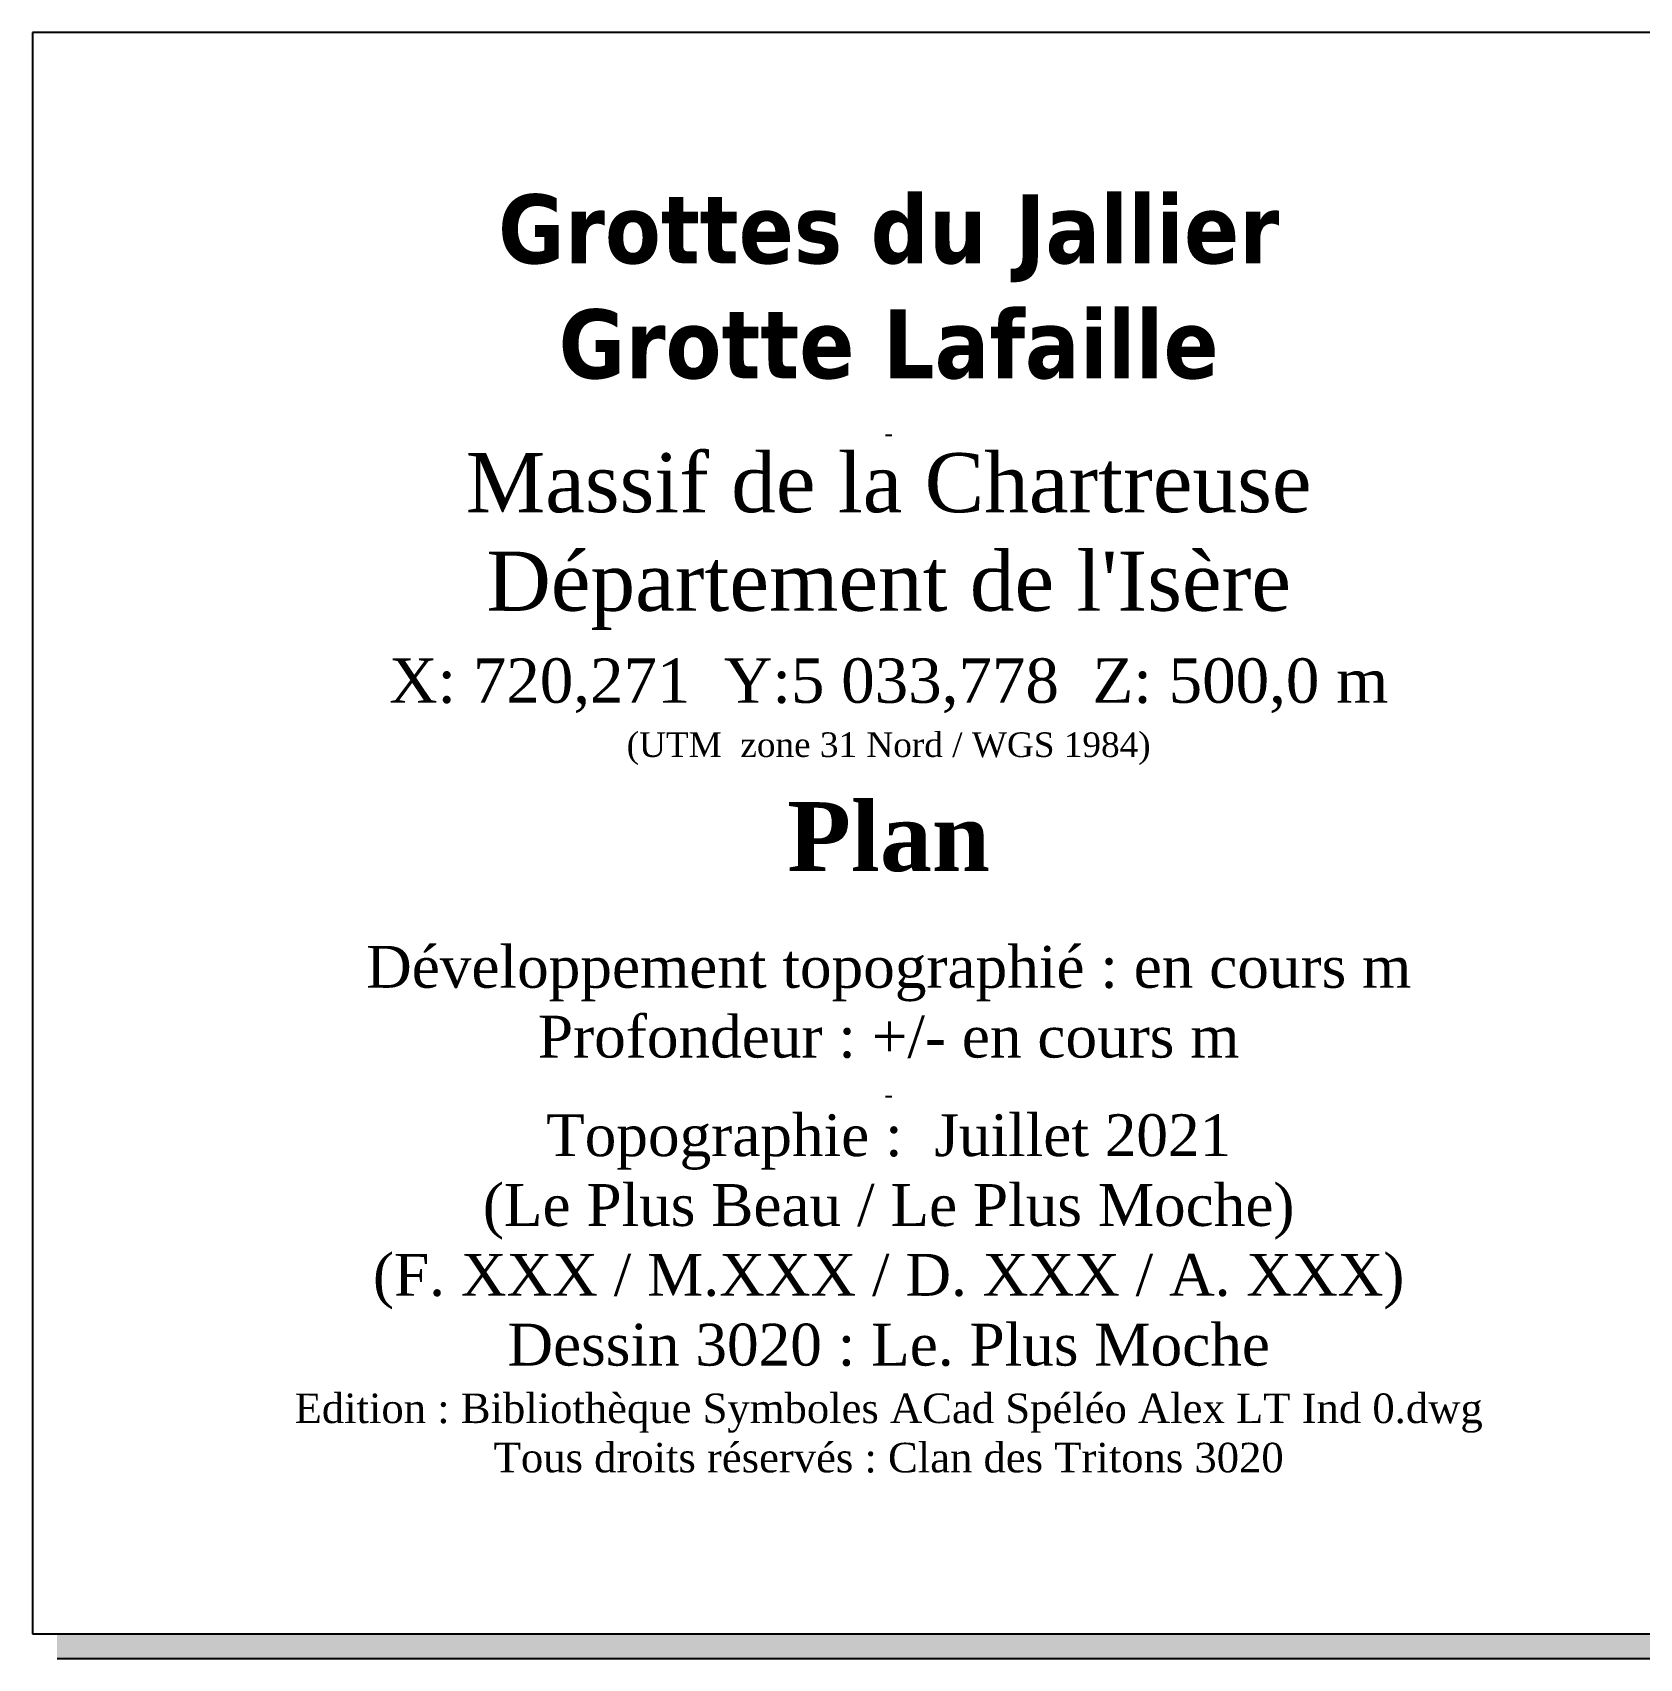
# Model space of a CAD drawing. Header units: metres. Extents: x -231 to 574, y -201 to 398.
# Drawn here: x -225.7 to -79, y -200.8 to -52.3 of the extents above; entities that cross this region are included whole.
import ezdxf

# ---------------------------------------------------------------- set-up
doc = ezdxf.new("R2010")
doc.units = ezdxf.units.M
doc.header["$MEASUREMENT"] = 0
doc.layers.add('Espace Papier - Cadre Visible', color=250, linetype='Continuous')

# ---------------------------------------------------------------- blocks, each defined once
blk = doc.blocks.new('Cartouche')
at = {"layer": 'Espace Papier - Cadre Visible'}
blk.add_hatch(color=256, dxfattribs=at).paths.add_polyline_path([(2.5, 0), (2.5, -2.5), (352.5, -2.5), (352.5, 160), (350, 160), (350, 0)])
for p, q in [((0, 162.5), (0, 0)), ((173.75, 162.5), (0, 162.5)), ((0, 0), (350, 0)), ((2.5, -2.5), (352.5, -2.5))]:
    blk.add_line(p, q, dxfattribs=at)
at = {"layer": 'Espace Papier - Cadre Visible', "insert": (86.88, 81.2), "char_height": 6.9996, "width": 173.75, "attachment_point": 5}
blk.add_mtext("{\\fTahoma|b1|i0|c0|p34;Grottes du Jallier\\PGrotte Lafaille\\P\\fTimes New Roman|b0|i0|c0|p18;\\H0.25001x;-\\P\\H3.42898x;Massif de la Chartreuse\\H1.00001x;\\PDépartement de l'Isère  \\P\\H0.08332x;\\P\\H9.001x;X: 720,271  Y:5 033,778  Z: 500,0 m\\P\\H0.55549x;(UTM  zone 31 Nord / WGS 1984)\\P\\H0.69992x;\\P\\fTimes New Roman|b1|i0|c0|p18;\\H4x;Plan\\H0.25x;\\P\\P\\fTimes New Roman|b0|i0|c0|p18;\\H2.429x;Développement topographié : en cours m\\PProfondeur : +/- en cours m\\P\\H0.4117x;-\\P\\H2.429x;Topographie :  Juillet 2021\\P(Le Plus Beau / Le Plus Moche)\\P(F. XXX / M.XXX / D. XXX / A. XXX)\\PDessin 3020 : Le. Plus Moche \\P\\H0.7059x;Edition : Bibliothèque Symboles ACad Spéléo Alex LT Ind 0.dwg\\PTous droits réservés : Clan des Tritons 3020}", dxfattribs=at)

msp = doc.modelspace()

# ---------------------------------------------------------------- block references
at = {"layer": 'Espace Papier - Cadre Visible', "xscale": 0.9, "yscale": 0.9, "zscale": 0.9}
msp.add_blockref('Cartouche', (-225.75, -198.59), dxfattribs=at)

doc.saveas('drawing.dxf')
